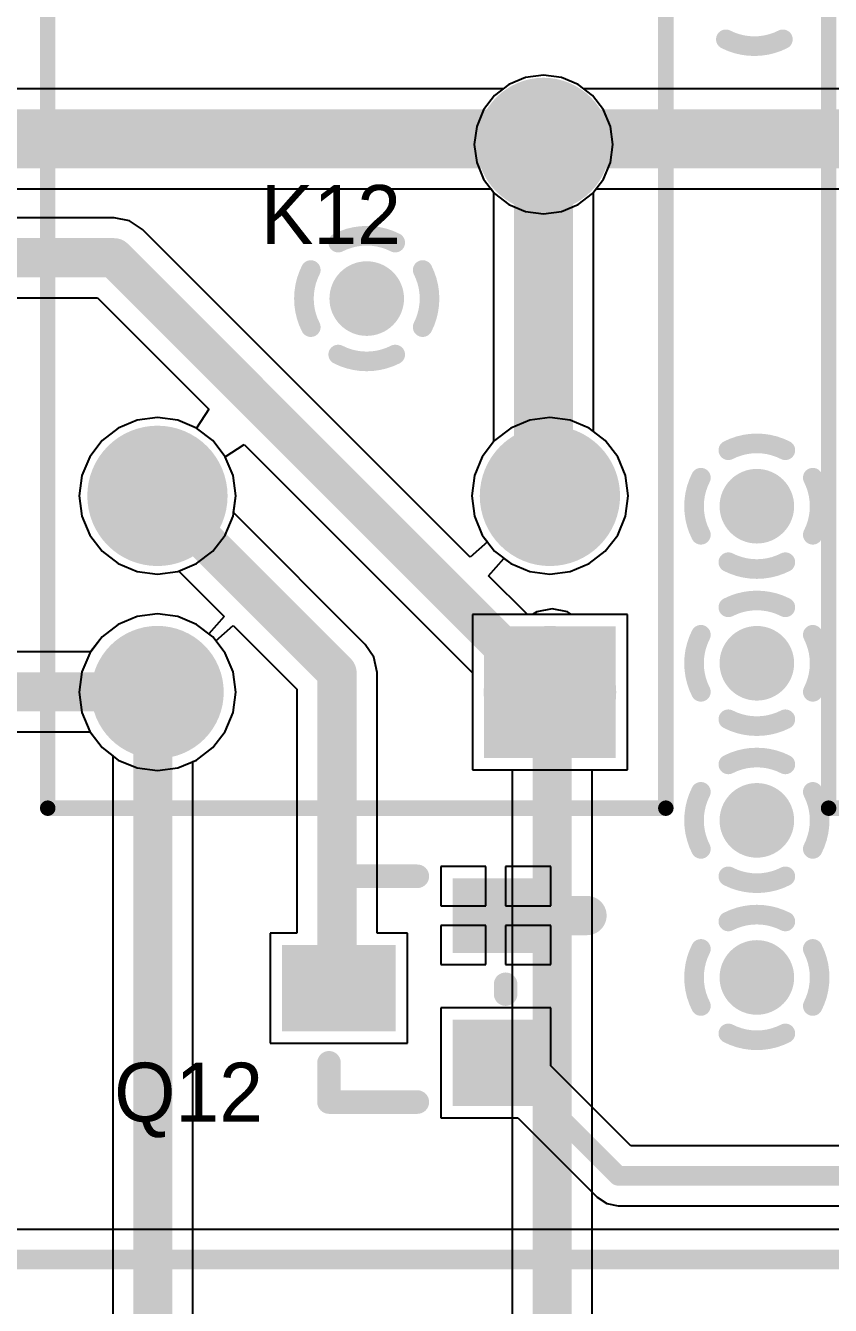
# Model space of a CAD drawing. Header units: millimetres. Extents: x 6.83 to 16.18, y 4.59 to 12.3.
# Drawn here: x 10.369 to 10.779, y 8.32 to 8.972 of the extents above; entities that cross this region are included whole.
import ezdxf

# ---------------------------------------------------------------- set-up
doc = ezdxf.new("R2010")
doc.units = ezdxf.units.MM
doc.header["$MEASUREMENT"] = 0
for name, color, linetype in [('BottomLayer', 5, 'Continuous'), ('BottomSolder', 6, 'Continuous'), ('InternalPlane1', 76, 'Continuous'), ('InternalPlane2', 16, 'Continuous'), ('MultiLayer', 9, 'Continuous'), ('PadHoleLayer', 156, 'Continuous'), ('TopLayer', 1, 'Continuous'), ('TopOverlay', 2, 'Continuous'), ('TopPaste', 8, 'Continuous'), ('TopSolder', 216, 'Continuous'), ('ViaHoleLayer', 16, 'Continuous')]:
    doc.layers.add(name, color=color, linetype=linetype)

# ---------------------------------------------------------------- blocks, each defined once
blk = doc.blocks.new('R_____OMRON5V_195')
at = {"layer": 'BottomLayer', "const_width": 0.02953}
for points in [[(0.18524, 0, 1), (0.21476, 0, 1)], [(-0.01476, -0.1, 1), (0.01476, -0.1, 1)], [(0.18524, -0.1, 1), (0.21476, -0.1, 1)], [(-0.01476, -0.4, 1), (0.01476, -0.4, 1)], [(0.18524, -0.4, 1), (0.21476, -0.4, 1)]]:
    blk.add_lwpolyline(points, format="xyb", close=True, dxfattribs=at)
at = {"layer": 'BottomLayer'}
blk.add_solid([(-0.02953, -0.02953), (0.02953, -0.02953), (-0.02953, 0.02953), (0.02953, 0.02953)], dxfattribs=at)
at = {"layer": 'BottomSolder', "const_width": 0.03353}
for points in [[(0.18324, 0, 1), (0.21676, 0, 1)], [(-0.01676, -0.1, 1), (0.01676, -0.1, 1)], [(0.18324, -0.1, 1), (0.21676, -0.1, 1)], [(-0.01676, -0.4, 1), (0.01676, -0.4, 1)], [(0.18324, -0.4, 1), (0.21676, -0.4, 1)]]:
    blk.add_lwpolyline(points, format="xyb", close=True, dxfattribs=at)
at = {"layer": 'BottomSolder'}
blk.add_solid([(-0.03353, -0.03353), (0.03353, -0.03353), (-0.03353, 0.03353), (0.03353, 0.03353)], dxfattribs=at)
at = {"layer": 'InternalPlane1'}
for points, const_width in [([(-0.01689, 0, 1), (0.01689, 0, 1)], 0.03378), ([(0.18311, 0, 1), (0.21689, 0, 1)], 0.03378), ([(-0.01787, -0.1, 1), (0.01787, -0.1, 1)], 0.03575), ([(0.18213, -0.1, 1), (0.21787, -0.1, 1)], 0.03575), ([(-0.01787, -0.4, 1), (0.01787, -0.4, 1)], 0.03575), ([(0.18213, -0.4, 1), (0.21787, -0.4, 1)], 0.03575)]:
    blk.add_lwpolyline(points, format="xyb", close=True, dxfattribs=dict(at, const_width=const_width))
at = {"layer": 'InternalPlane2'}
for points, const_width in [([(-0.01689, 0, 1), (0.01689, 0, 1)], 0.03378), ([(0.18311, 0, 1), (0.21689, 0, 1)], 0.03378), ([(-0.01787, -0.1, 1), (0.01787, -0.1, 1)], 0.03575), ([(0.18213, -0.1, 1), (0.21787, -0.1, 1)], 0.03575), ([(-0.01787, -0.4, 1), (0.01787, -0.4, 1)], 0.03575), ([(0.18213, -0.4, 1), (0.21787, -0.4, 1)], 0.03575)]:
    blk.add_lwpolyline(points, format="xyb", close=True, dxfattribs=dict(at, const_width=const_width))
at = {"layer": 'MultiLayer', "const_width": 0.02953}
for points in [[(0.18524, 0, 1), (0.21476, 0, 1)], [(-0.01476, -0.1, 1), (0.01476, -0.1, 1)], [(0.18524, -0.1, 1), (0.21476, -0.1, 1)], [(-0.01476, -0.4, 1), (0.01476, -0.4, 1)], [(0.18524, -0.4, 1), (0.21476, -0.4, 1)]]:
    blk.add_lwpolyline(points, format="xyb", close=True, dxfattribs=at)
at = {"layer": 'MultiLayer'}
blk.add_solid([(-0.02953, -0.02953), (0.02953, -0.02953), (-0.02953, 0.02953), (0.02953, 0.02953)], dxfattribs=at)
at = {"layer": 'PadHoleLayer'}
for points, const_width in [([(-0.00689, 0, 1), (0.00689, 0, 1)], 0.01378), ([(0.19311, 0, 1), (0.20689, 0, 1)], 0.01378), ([(-0.00787, -0.1, 1), (0.00787, -0.1, 1)], 0.01575), ([(0.19213, -0.1, 1), (0.20787, -0.1, 1)], 0.01575), ([(-0.00787, -0.4, 1), (0.00787, -0.4, 1)], 0.01575), ([(0.19213, -0.4, 1), (0.20787, -0.4, 1)], 0.01575)]:
    blk.add_lwpolyline(points, format="xyb", close=True, dxfattribs=dict(at, const_width=const_width))
at = {"layer": 'TopLayer', "const_width": 0.02953}
for points in [[(0.18524, 0, 1), (0.21476, 0, 1)], [(-0.01476, -0.1, 1), (0.01476, -0.1, 1)], [(0.18524, -0.1, 1), (0.21476, -0.1, 1)], [(-0.01476, -0.4, 1), (0.01476, -0.4, 1)], [(0.18524, -0.4, 1), (0.21476, -0.4, 1)]]:
    blk.add_lwpolyline(points, format="xyb", close=True, dxfattribs=at)
at = {"layer": 'TopLayer'}
blk.add_solid([(-0.02953, -0.02953), (0.02953, -0.02953), (-0.02953, 0.02953), (0.02953, 0.02953)], dxfattribs=at)
at = {"layer": 'TopOverlay', "const_width": 0.00787}
for points in [[(0.25591, 0.05906), (-0.05906, 0.05906)], [(-0.05906, 0.05906), (-0.05906, -0.45276)], [(0.25591, 0.05906), (0.25591, -0.45276)], [(0.25591, -0.45276), (-0.05906, -0.45276)]]:
    blk.add_lwpolyline(points, dxfattribs=at)
at = {"layer": 'TopOverlay', "const_width": 0.00394}
for points in [[(-0.06102, 0.05906, 1), (-0.05709, 0.05906, 1)], [(-0.06102, 0.05906, 1), (-0.05709, 0.05906, 1)], [(0.25394, 0.05906, 1), (0.25787, 0.05906, 1)], [(0.25394, 0.05906, 1), (0.25787, 0.05906, 1)], [(-0.06102, -0.45276, 1), (-0.05709, -0.45276, 1)], [(-0.06102, -0.45276, 1), (-0.05709, -0.45276, 1)], [(0.25394, -0.45276, 1), (0.25787, -0.45276, 1)], [(0.25394, -0.45276, 1), (0.25787, -0.45276, 1)]]:
    blk.add_lwpolyline(points, format="xyb", close=True, dxfattribs=at)
at = {"layer": 'TopSolder', "const_width": 0.03353}
for points in [[(0.18324, 0, 1), (0.21676, 0, 1)], [(-0.01676, -0.1, 1), (0.01676, -0.1, 1)], [(0.18324, -0.1, 1), (0.21676, -0.1, 1)], [(-0.01676, -0.4, 1), (0.01676, -0.4, 1)], [(0.18324, -0.4, 1), (0.21676, -0.4, 1)]]:
    blk.add_lwpolyline(points, format="xyb", close=True, dxfattribs=at)
at = {"layer": 'TopSolder'}
blk.add_solid([(-0.03353, -0.03353), (0.03353, -0.03353), (-0.03353, 0.03353), (0.03353, 0.03353)], dxfattribs=at)
blk = doc.blocks.new('R_____OMRON5V_196')
at = {"layer": 'BottomLayer', "const_width": 0.02953}
for points in [[(0.18524, 0, 1), (0.21476, 0, 1)], [(-0.01476, -0.1, 1), (0.01476, -0.1, 1)], [(0.18524, -0.1, 1), (0.21476, -0.1, 1)], [(-0.01476, -0.4, 1), (0.01476, -0.4, 1)], [(0.18524, -0.4, 1), (0.21476, -0.4, 1)]]:
    blk.add_lwpolyline(points, format="xyb", close=True, dxfattribs=at)
at = {"layer": 'BottomLayer'}
blk.add_solid([(-0.02953, -0.02953), (0.02953, -0.02953), (-0.02953, 0.02953), (0.02953, 0.02953)], dxfattribs=at)
at = {"layer": 'BottomSolder', "const_width": 0.03353}
for points in [[(0.18324, 0, 1), (0.21676, 0, 1)], [(-0.01676, -0.1, 1), (0.01676, -0.1, 1)], [(0.18324, -0.1, 1), (0.21676, -0.1, 1)], [(-0.01676, -0.4, 1), (0.01676, -0.4, 1)], [(0.18324, -0.4, 1), (0.21676, -0.4, 1)]]:
    blk.add_lwpolyline(points, format="xyb", close=True, dxfattribs=at)
at = {"layer": 'BottomSolder'}
blk.add_solid([(-0.03353, -0.03353), (0.03353, -0.03353), (-0.03353, 0.03353), (0.03353, 0.03353)], dxfattribs=at)
at = {"layer": 'InternalPlane1'}
for points, const_width in [([(-0.01689, 0, 1), (0.01689, 0, 1)], 0.03378), ([(0.18311, 0, 1), (0.21689, 0, 1)], 0.03378), ([(-0.01787, -0.1, 1), (0.01787, -0.1, 1)], 0.03575), ([(0.18213, -0.1, 1), (0.21787, -0.1, 1)], 0.03575), ([(-0.01787, -0.4, 1), (0.01787, -0.4, 1)], 0.03575), ([(0.18213, -0.4, 1), (0.21787, -0.4, 1)], 0.03575)]:
    blk.add_lwpolyline(points, format="xyb", close=True, dxfattribs=dict(at, const_width=const_width))
at = {"layer": 'InternalPlane2'}
for points, const_width in [([(-0.01689, 0, 1), (0.01689, 0, 1)], 0.03378), ([(0.18311, 0, 1), (0.21689, 0, 1)], 0.03378), ([(-0.01787, -0.1, 1), (0.01787, -0.1, 1)], 0.03575), ([(0.18213, -0.1, 1), (0.21787, -0.1, 1)], 0.03575), ([(-0.01787, -0.4, 1), (0.01787, -0.4, 1)], 0.03575), ([(0.18213, -0.4, 1), (0.21787, -0.4, 1)], 0.03575)]:
    blk.add_lwpolyline(points, format="xyb", close=True, dxfattribs=dict(at, const_width=const_width))
at = {"layer": 'MultiLayer', "const_width": 0.02953}
for points in [[(0.18524, 0, 1), (0.21476, 0, 1)], [(-0.01476, -0.1, 1), (0.01476, -0.1, 1)], [(0.18524, -0.1, 1), (0.21476, -0.1, 1)], [(-0.01476, -0.4, 1), (0.01476, -0.4, 1)], [(0.18524, -0.4, 1), (0.21476, -0.4, 1)]]:
    blk.add_lwpolyline(points, format="xyb", close=True, dxfattribs=at)
at = {"layer": 'MultiLayer'}
blk.add_solid([(-0.02953, -0.02953), (0.02953, -0.02953), (-0.02953, 0.02953), (0.02953, 0.02953)], dxfattribs=at)
at = {"layer": 'PadHoleLayer'}
for points, const_width in [([(-0.00689, 0, 1), (0.00689, 0, 1)], 0.01378), ([(0.19311, 0, 1), (0.20689, 0, 1)], 0.01378), ([(-0.00787, -0.1, 1), (0.00787, -0.1, 1)], 0.01575), ([(0.19213, -0.1, 1), (0.20787, -0.1, 1)], 0.01575), ([(-0.00787, -0.4, 1), (0.00787, -0.4, 1)], 0.01575), ([(0.19213, -0.4, 1), (0.20787, -0.4, 1)], 0.01575)]:
    blk.add_lwpolyline(points, format="xyb", close=True, dxfattribs=dict(at, const_width=const_width))
at = {"layer": 'TopLayer', "const_width": 0.02953}
for points in [[(0.18524, 0, 1), (0.21476, 0, 1)], [(-0.01476, -0.1, 1), (0.01476, -0.1, 1)], [(0.18524, -0.1, 1), (0.21476, -0.1, 1)], [(-0.01476, -0.4, 1), (0.01476, -0.4, 1)], [(0.18524, -0.4, 1), (0.21476, -0.4, 1)]]:
    blk.add_lwpolyline(points, format="xyb", close=True, dxfattribs=at)
at = {"layer": 'TopLayer'}
blk.add_solid([(-0.02953, -0.02953), (0.02953, -0.02953), (-0.02953, 0.02953), (0.02953, 0.02953)], dxfattribs=at)
at = {"layer": 'TopOverlay', "const_width": 0.00787}
for points in [[(0.25591, 0.05906), (-0.05906, 0.05906)], [(-0.05906, 0.05906), (-0.05906, -0.45276)], [(0.25591, 0.05906), (0.25591, -0.45276)], [(0.25591, -0.45276), (-0.05906, -0.45276)]]:
    blk.add_lwpolyline(points, dxfattribs=at)
at = {"layer": 'TopOverlay', "const_width": 0.00394}
for points in [[(-0.06102, 0.05906, 1), (-0.05709, 0.05906, 1)], [(-0.06102, 0.05906, 1), (-0.05709, 0.05906, 1)], [(0.25394, 0.05906, 1), (0.25787, 0.05906, 1)], [(0.25394, 0.05906, 1), (0.25787, 0.05906, 1)], [(-0.06102, -0.45276, 1), (-0.05709, -0.45276, 1)], [(-0.06102, -0.45276, 1), (-0.05709, -0.45276, 1)], [(0.25394, -0.45276, 1), (0.25787, -0.45276, 1)], [(0.25394, -0.45276, 1), (0.25787, -0.45276, 1)]]:
    blk.add_lwpolyline(points, format="xyb", close=True, dxfattribs=at)
at = {"layer": 'TopSolder', "const_width": 0.03353}
for points in [[(0.18324, 0, 1), (0.21676, 0, 1)], [(-0.01676, -0.1, 1), (0.01676, -0.1, 1)], [(0.18324, -0.1, 1), (0.21676, -0.1, 1)], [(-0.01676, -0.4, 1), (0.01676, -0.4, 1)], [(0.18324, -0.4, 1), (0.21676, -0.4, 1)]]:
    blk.add_lwpolyline(points, format="xyb", close=True, dxfattribs=at)
at = {"layer": 'TopSolder'}
blk.add_solid([(-0.03353, -0.03353), (0.03353, -0.03353), (-0.03353, 0.03353), (0.03353, 0.03353)], dxfattribs=at)
blk = doc.blocks.new('SOT_23_200')
at = {"layer": 'TopLayer'}
for points in [[(0.018278, 0.052755), (0.018278, 0.082755), (-0.017722, 0.052755), (-0.017722, 0.082755)], [(-0.054722, 0.012755), (-0.054722, 0.048755), (-0.104722, 0.012755), (-0.104722, 0.048755)], [(0.018278, -0.025245), (0.018278, 0.010755), (-0.017722, -0.025245), (-0.017722, 0.010755)]]:
    blk.add_solid(points, dxfattribs=at)
at = {"layer": 'TopOverlay', "const_width": 0.012}
for points in [[(-0.084722, 0.087755), (-0.039722, 0.087755)], [(-0.084722, 0.067755), (-0.084722, 0.087755)], [(0.005278, 0.027755), (0.005278, 0.032755)], [(-0.084722, -0.027245), (-0.084722, -0.007245)], [(-0.084722, -0.027245), (-0.039722, -0.027245)]]:
    blk.add_lwpolyline(points, dxfattribs=at)
at = {"layer": 'TopOverlay', "const_width": 0.006}
for points in [[(-0.087722, 0.087755, 1), (-0.081722, 0.087755, 1)], [(-0.087722, 0.087755, 1), (-0.081722, 0.087755, 1)], [(-0.042722, 0.087755, 1), (-0.036722, 0.087755, 1)], [(-0.087722, 0.067755, 1), (-0.081722, 0.067755, 1)], [(0.002278, 0.032755, 1), (0.008278, 0.032755, 1)], [(0.002278, 0.027755, 1), (0.008278, 0.027755, 1)], [(-0.087722, -0.007245, 1), (-0.081722, -0.007245, 1)], [(-0.087722, -0.027245, 1), (-0.081722, -0.027245, 1)], [(-0.087722, -0.027245, 1), (-0.081722, -0.027245, 1)], [(-0.042722, -0.027245, 1), (-0.036722, -0.027245, 1)]]:
    blk.add_lwpolyline(points, format="xyb", close=True, dxfattribs=at)
at = {"layer": 'TopPaste'}
for points in [[(0.018278, 0.052755), (0.018278, 0.082755), (-0.017722, 0.052755), (-0.017722, 0.082755)], [(-0.054722, 0.012755), (-0.054722, 0.048755), (-0.104722, 0.012755), (-0.104722, 0.048755)], [(0.018278, -0.025245), (0.018278, 0.010755), (-0.017722, -0.025245), (-0.017722, 0.010755)]]:
    blk.add_solid(points, dxfattribs=at)
at = {"layer": 'TopSolder'}
for points in [[(0.022278, 0.048755), (0.022278, 0.086755), (-0.021722, 0.048755), (-0.021722, 0.086755)], [(-0.050722, 0.008755), (-0.050722, 0.052755), (-0.108722, 0.008755), (-0.108722, 0.052755)], [(0.022278, -0.029245), (0.022278, 0.014755), (-0.021722, -0.029245), (-0.021722, 0.014755)]]:
    blk.add_solid(points, dxfattribs=at)

msp = doc.modelspace()

# ---------------------------------------------------------------- linework, layer by layer
at = {"layer": 'BottomLayer'}
for p, q in [((10.62418, 8.94509), (10.61567, 8.94157)), ((10.63332, 8.9463), (10.62418, 8.94509)), ((10.64246, 8.94509), (10.63332, 8.9463)), ((10.65097, 8.94157), (10.64246, 8.94509)), ((10.61567, 8.94157), (10.60836, 8.93596)), ((10.65828, 8.93596), (10.65097, 8.94157)), ((10.60836, 8.93596), (10.60275, 8.92865)), ((10.66389, 8.92865), (10.65828, 8.93596)), ((10.60275, 8.92865), (10.59922, 8.92013)), ((10.66742, 8.92013), (10.66389, 8.92865)), ((10.59922, 8.92013), (10.59802, 8.911)), ((10.66862, 8.911), (10.66742, 8.92013)), ((10.59802, 8.911), (10.59922, 8.90186)), ((10.66742, 8.90186), (10.66862, 8.911)), ((10.59922, 8.90186), (10.60275, 8.89334)), ((10.66389, 8.89334), (10.66742, 8.90186)), ((10.60275, 8.89334), (10.60783, 8.88672)), ((10.65881, 8.88672), (10.66389, 8.89334)), ((10.60783, 8.88672), (10.60783, 8.75955)), ((10.65881, 8.76479), (10.65881, 8.88672)), ((10.42623, 8.77056), (10.41661, 8.76658)), ((10.43655, 8.77192), (10.42623, 8.77056)), ((10.44687, 8.77056), (10.43655, 8.77192)), ((10.45648, 8.76658), (10.44687, 8.77056)), ((10.41661, 8.76658), (10.40836, 8.76024)), ((10.46474, 8.76024), (10.45648, 8.76658)), ((10.66474, 8.76024), (10.65881, 8.76479)), ((10.40836, 8.76024), (10.40202, 8.75198)), ((10.47108, 8.75198), (10.46474, 8.76024)), ((10.60783, 8.75955), (10.60202, 8.75198)), ((10.67108, 8.75198), (10.66474, 8.76024)), ((10.40202, 8.75198), (10.39804, 8.74237)), ((10.47506, 8.74237), (10.47108, 8.75198)), ((10.60202, 8.75198), (10.59804, 8.74237)), ((10.67506, 8.74237), (10.67108, 8.75198)), ((10.39804, 8.74237), (10.39668, 8.73205)), ((10.47642, 8.73205), (10.47506, 8.74237)), ((10.59804, 8.74237), (10.59668, 8.73205)), ((10.67642, 8.73205), (10.67506, 8.74237)), ((10.39668, 8.73205), (10.39804, 8.72173)), ((10.47506, 8.72173), (10.47642, 8.73205)), ((10.59668, 8.73205), (10.59804, 8.72173)), ((10.67506, 8.72173), (10.67642, 8.73205)), ((10.39804, 8.72173), (10.40202, 8.71211)), ((10.47108, 8.71211), (10.47506, 8.72173)), ((10.59804, 8.72173), (10.60202, 8.71211)), ((10.67108, 8.71211), (10.67506, 8.72173)), ((10.40202, 8.71211), (10.40836, 8.70386)), ((10.46474, 8.70386), (10.47108, 8.71211)), ((10.60202, 8.71211), (10.60836, 8.70386)), ((10.66474, 8.70386), (10.67108, 8.71211)), ((10.40836, 8.70386), (10.41661, 8.69752)), ((10.45648, 8.69752), (10.46474, 8.70386)), ((10.60836, 8.70386), (10.61661, 8.69752)), ((10.65648, 8.69752), (10.66474, 8.70386)), ((10.41661, 8.69752), (10.42623, 8.69354)), ((10.44687, 8.69354), (10.45648, 8.69752)), ((10.61661, 8.69752), (10.62623, 8.69354)), ((10.64687, 8.69354), (10.65648, 8.69752)), ((10.42623, 8.69354), (10.43655, 8.69218)), ((10.43655, 8.69218), (10.44687, 8.69354)), ((10.62623, 8.69354), (10.63655, 8.69218)), ((10.63655, 8.69218), (10.64687, 8.69354)), ((10.42623, 8.67056), (10.41661, 8.66658)), ((10.43655, 8.67192), (10.42623, 8.67056)), ((10.44687, 8.67056), (10.43655, 8.67192)), ((10.45648, 8.66658), (10.44687, 8.67056)), ((10.62774, 8.67158), (10.59702, 8.67158)), ((10.59702, 8.67158), (10.59702, 8.59252)), ((10.62988, 8.673), (10.62774, 8.67158)), ((10.63768, 8.67456), (10.62988, 8.673)), ((10.64548, 8.673), (10.63768, 8.67456)), ((10.64762, 8.67158), (10.64548, 8.673)), ((10.67608, 8.67158), (10.64762, 8.67158)), ((10.67608, 8.59252), (10.67608, 8.67158)), ((10.41661, 8.66658), (10.40836, 8.66024)), ((10.46474, 8.66024), (10.45648, 8.66658)), ((10.40836, 8.66024), (10.40252, 8.65264)), ((10.47108, 8.65198), (10.46474, 8.66024)), ((10.40252, 8.65264), (10.27821, 8.65264)), ((10.47506, 8.64237), (10.47108, 8.65198)), ((10.47642, 8.63205), (10.47506, 8.64237)), ((10.47506, 8.62173), (10.47642, 8.63205)), ((10.47108, 8.61211), (10.47506, 8.62173)), ((10.26976, 8.61185), (10.40222, 8.61185)), ((10.40222, 8.61185), (10.40836, 8.60386)), ((10.46474, 8.60386), (10.47108, 8.61211)), ((10.40836, 8.60386), (10.41382, 8.59966)), ((10.41382, 8.59966), (10.41382, 6.53845)), ((10.45648, 8.59752), (10.46474, 8.60386)), ((10.4546, 8.59674), (10.45648, 8.59752)), ((10.4546, 6.54516), (10.4546, 8.59674)), ((10.59702, 8.59252), (10.61729, 8.59252)), ((10.61729, 8.59252), (10.61729, 7.50757)), ((10.65807, 7.88207), (10.65807, 8.59252)), ((10.65807, 8.59252), (10.67608, 8.59252))]:
    msp.add_line(p, q, dxfattribs=at)
for points, const_width in [([(10.62082, 8.911, 1), (10.64582, 8.911, 1)], 0.025), ([(10.62582, 8.911, 1), (10.64082, 8.911, 1)], 0.015), ([(10.5357, 8.83253, 1), (10.5507, 8.83253, 1)], 0.015), ([(10.62582, 8.74801, 1), (10.64082, 8.74801, 1)], 0.015), ([(10.73449, 8.72678, 1), (10.74949, 8.72678, 1)], 0.015), ([(10.63268, 8.65416, 1), (10.64268, 8.65416, 1)], 0.01), ([(10.73449, 8.64678, 1), (10.74949, 8.64678, 1)], 0.015), ([(10.42751, 8.63218, 1), (10.43751, 8.63218, 1)], 0.01), ([(10.42895, 8.62762, 1), (10.43895, 8.62762, 1)], 0.01), ([(10.42895, 8.62762, 1), (10.43895, 8.62762, 1)], 0.01), ([(10.42921, 8.62736, 1), (10.43921, 8.62736, 1)], 0.01), ([(10.42921, 8.62736, 1), (10.43921, 8.62736, 1)], 0.01), ([(10.43051, 8.62918, 1), (10.44051, 8.62918, 1)], 0.01), ([(10.43051, 8.62918, 1), (10.44051, 8.62918, 1)], 0.01), ([(10.43407, 8.63225, 1), (10.44407, 8.63225, 1)], 0.01), ([(10.73449, 8.56678, 1), (10.74949, 8.56678, 1)], 0.015), ([(10.73449, 8.48678, 1), (10.74949, 8.48678, 1)], 0.015)]:
    msp.add_lwpolyline(points, format="xyb", close=True, dxfattribs=dict(at, const_width=const_width))
for points, const_width in [([(10.63332, 8.74801), (10.63332, 8.911)], 0.03), ([(10.63768, 7.48932), (10.63768, 8.65416)], 0.02), ([(10.26976, 8.63225), (10.43907, 8.63225)], 0.02), ([(10.43251, 8.63218), (10.43551, 8.62918)], 0.02), ([(10.43395, 8.62762), (10.43551, 8.62918)], 0.02), ([(10.43395, 8.62762), (10.43421, 8.62736)], 0.02), ([(10.43421, 6.53067), (10.43421, 8.62736)], 0.02)]:
    msp.add_lwpolyline(points, dxfattribs=dict(at, const_width=const_width))
at = {"layer": 'BottomSolder'}
for points, const_width in [([(10.61882, 8.911, 1), (10.64782, 8.911, 1)], 0.029), ([(10.5337, 8.83253, 1), (10.5527, 8.83253, 1)], 0.019), ([(10.73249, 8.72678, 1), (10.75149, 8.72678, 1)], 0.019), ([(10.73249, 8.64678, 1), (10.75149, 8.64678, 1)], 0.019), ([(10.73249, 8.56678, 1), (10.75149, 8.56678, 1)], 0.019), ([(10.73249, 8.48678, 1), (10.75149, 8.48678, 1)], 0.019)]:
    msp.add_lwpolyline(points, format="xyb", close=True, dxfattribs=dict(at, const_width=const_width))
at = {"layer": 'InternalPlane1', "const_width": 0.01}
for points in [[(10.75525, 8.96457, -0.240079), (10.7262, 8.96457)], [(10.52867, 8.86104, -0.240079), (10.55772, 8.86104)], [(10.51468, 8.818, -0.240079), (10.51468, 8.84706)], [(10.57171, 8.84706, -0.240079), (10.57171, 8.818)], [(10.55772, 8.80402, -0.240079), (10.52867, 8.80402)], [(10.72746, 8.75529, -0.240079), (10.75651, 8.75529)], [(10.71347, 8.71225, -0.240079), (10.71347, 8.7413)], [(10.7705, 8.7413, -0.240079), (10.7705, 8.71225)], [(10.75651, 8.69826, -0.240079), (10.72746, 8.69826)], [(10.72746, 8.67529, -0.240079), (10.75651, 8.67529)], [(10.71347, 8.63225, -0.240079), (10.71347, 8.6613)], [(10.7705, 8.6613, -0.240079), (10.7705, 8.63225)], [(10.75651, 8.61826, -0.240079), (10.72746, 8.61826)], [(10.72746, 8.59529, -0.240079), (10.75651, 8.59529)], [(10.71347, 8.55225, -0.240079), (10.71347, 8.5813)], [(10.7705, 8.5813, -0.240079), (10.7705, 8.55225)], [(10.75651, 8.53826, -0.240079), (10.72746, 8.53826)], [(10.72746, 8.51529, -0.240079), (10.75651, 8.51529)], [(10.71347, 8.47225, -0.240079), (10.71347, 8.5013)], [(10.7705, 8.5013, -0.240079), (10.7705, 8.47225)], [(10.75651, 8.45826, -0.240079), (10.72746, 8.45826)]]:
    msp.add_lwpolyline(points, format="xyb", dxfattribs=at)
at = {"layer": 'InternalPlane1'}
for points, const_width in [([(10.7237, 8.96457, 1), (10.7287, 8.96457, 1)], 0.005), ([(10.75275, 8.96457, 1), (10.75775, 8.96457, 1)], 0.005), ([(10.61632, 8.911, 1), (10.65032, 8.911, 1)], 0.034), ([(10.52617, 8.86104, 1), (10.53117, 8.86104, 1)], 0.005), ([(10.55522, 8.86104, 1), (10.56022, 8.86104, 1)], 0.005), ([(10.51218, 8.84706, 1), (10.51718, 8.84706, 1)], 0.005), ([(10.56921, 8.84706, 1), (10.57421, 8.84706, 1)], 0.005), ([(10.51218, 8.818, 1), (10.51718, 8.818, 1)], 0.005), ([(10.56921, 8.818, 1), (10.57421, 8.818, 1)], 0.005), ([(10.52617, 8.80402, 1), (10.53117, 8.80402, 1)], 0.005), ([(10.55522, 8.80402, 1), (10.56022, 8.80402, 1)], 0.005), ([(10.72496, 8.75529, 1), (10.72996, 8.75529, 1)], 0.005), ([(10.75401, 8.75529, 1), (10.75901, 8.75529, 1)], 0.005), ([(10.71097, 8.7413, 1), (10.71597, 8.7413, 1)], 0.005), ([(10.768, 8.7413, 1), (10.773, 8.7413, 1)], 0.005), ([(10.71097, 8.71225, 1), (10.71597, 8.71225, 1)], 0.005), ([(10.768, 8.71225, 1), (10.773, 8.71225, 1)], 0.005), ([(10.72496, 8.69826, 1), (10.72996, 8.69826, 1)], 0.005), ([(10.75401, 8.69826, 1), (10.75901, 8.69826, 1)], 0.005), ([(10.72496, 8.67529, 1), (10.72996, 8.67529, 1)], 0.005), ([(10.75401, 8.67529, 1), (10.75901, 8.67529, 1)], 0.005), ([(10.71097, 8.6613, 1), (10.71597, 8.6613, 1)], 0.005), ([(10.768, 8.6613, 1), (10.773, 8.6613, 1)], 0.005), ([(10.71097, 8.63225, 1), (10.71597, 8.63225, 1)], 0.005), ([(10.768, 8.63225, 1), (10.773, 8.63225, 1)], 0.005), ([(10.72496, 8.61826, 1), (10.72996, 8.61826, 1)], 0.005), ([(10.75401, 8.61826, 1), (10.75901, 8.61826, 1)], 0.005), ([(10.72496, 8.59529, 1), (10.72996, 8.59529, 1)], 0.005), ([(10.75401, 8.59529, 1), (10.75901, 8.59529, 1)], 0.005), ([(10.71097, 8.5813, 1), (10.71597, 8.5813, 1)], 0.005), ([(10.768, 8.5813, 1), (10.773, 8.5813, 1)], 0.005), ([(10.71097, 8.55225, 1), (10.71597, 8.55225, 1)], 0.005), ([(10.768, 8.55225, 1), (10.773, 8.55225, 1)], 0.005), ([(10.72496, 8.53826, 1), (10.72996, 8.53826, 1)], 0.005), ([(10.75401, 8.53826, 1), (10.75901, 8.53826, 1)], 0.005), ([(10.72496, 8.51529, 1), (10.72996, 8.51529, 1)], 0.005), ([(10.75401, 8.51529, 1), (10.75901, 8.51529, 1)], 0.005), ([(10.71097, 8.5013, 1), (10.71597, 8.5013, 1)], 0.005), ([(10.768, 8.5013, 1), (10.773, 8.5013, 1)], 0.005), ([(10.71097, 8.47225, 1), (10.71597, 8.47225, 1)], 0.005), ([(10.768, 8.47225, 1), (10.773, 8.47225, 1)], 0.005), ([(10.72496, 8.45826, 1), (10.72996, 8.45826, 1)], 0.005), ([(10.75401, 8.45826, 1), (10.75901, 8.45826, 1)], 0.005)]:
    msp.add_lwpolyline(points, format="xyb", close=True, dxfattribs=dict(at, const_width=const_width))
at = {"layer": 'InternalPlane2', "const_width": 0.01}
for points in [[(10.75525, 8.96457, -0.240079), (10.7262, 8.96457)], [(10.52867, 8.86104, -0.240079), (10.55772, 8.86104)], [(10.51468, 8.818, -0.240079), (10.51468, 8.84706)], [(10.57171, 8.84706, -0.240079), (10.57171, 8.818)], [(10.55772, 8.80402, -0.240079), (10.52867, 8.80402)], [(10.72746, 8.75529, -0.240079), (10.75651, 8.75529)], [(10.71347, 8.71225, -0.240079), (10.71347, 8.7413)], [(10.7705, 8.7413, -0.240079), (10.7705, 8.71225)], [(10.75651, 8.69826, -0.240079), (10.72746, 8.69826)], [(10.72746, 8.67529, -0.240079), (10.75651, 8.67529)], [(10.71347, 8.63225, -0.240079), (10.71347, 8.6613)], [(10.7705, 8.6613, -0.240079), (10.7705, 8.63225)], [(10.75651, 8.61826, -0.240079), (10.72746, 8.61826)], [(10.72746, 8.59529, -0.240079), (10.75651, 8.59529)], [(10.71347, 8.55225, -0.240079), (10.71347, 8.5813)], [(10.7705, 8.5813, -0.240079), (10.7705, 8.55225)], [(10.75651, 8.53826, -0.240079), (10.72746, 8.53826)], [(10.72746, 8.51529, -0.240079), (10.75651, 8.51529)], [(10.71347, 8.47225, -0.240079), (10.71347, 8.5013)], [(10.7705, 8.5013, -0.240079), (10.7705, 8.47225)], [(10.75651, 8.45826, -0.240079), (10.72746, 8.45826)]]:
    msp.add_lwpolyline(points, format="xyb", dxfattribs=at)
at = {"layer": 'InternalPlane2'}
for points, const_width in [([(10.7237, 8.96457, 1), (10.7287, 8.96457, 1)], 0.005), ([(10.75275, 8.96457, 1), (10.75775, 8.96457, 1)], 0.005), ([(10.61632, 8.911, 1), (10.65032, 8.911, 1)], 0.034), ([(10.52617, 8.86104, 1), (10.53117, 8.86104, 1)], 0.005), ([(10.55522, 8.86104, 1), (10.56022, 8.86104, 1)], 0.005), ([(10.51218, 8.84706, 1), (10.51718, 8.84706, 1)], 0.005), ([(10.56921, 8.84706, 1), (10.57421, 8.84706, 1)], 0.005), ([(10.51218, 8.818, 1), (10.51718, 8.818, 1)], 0.005), ([(10.56921, 8.818, 1), (10.57421, 8.818, 1)], 0.005), ([(10.52617, 8.80402, 1), (10.53117, 8.80402, 1)], 0.005), ([(10.55522, 8.80402, 1), (10.56022, 8.80402, 1)], 0.005), ([(10.72496, 8.75529, 1), (10.72996, 8.75529, 1)], 0.005), ([(10.75401, 8.75529, 1), (10.75901, 8.75529, 1)], 0.005), ([(10.71097, 8.7413, 1), (10.71597, 8.7413, 1)], 0.005), ([(10.768, 8.7413, 1), (10.773, 8.7413, 1)], 0.005), ([(10.71097, 8.71225, 1), (10.71597, 8.71225, 1)], 0.005), ([(10.768, 8.71225, 1), (10.773, 8.71225, 1)], 0.005), ([(10.72496, 8.69826, 1), (10.72996, 8.69826, 1)], 0.005), ([(10.75401, 8.69826, 1), (10.75901, 8.69826, 1)], 0.005), ([(10.72496, 8.67529, 1), (10.72996, 8.67529, 1)], 0.005), ([(10.75401, 8.67529, 1), (10.75901, 8.67529, 1)], 0.005), ([(10.71097, 8.6613, 1), (10.71597, 8.6613, 1)], 0.005), ([(10.768, 8.6613, 1), (10.773, 8.6613, 1)], 0.005), ([(10.71097, 8.63225, 1), (10.71597, 8.63225, 1)], 0.005), ([(10.768, 8.63225, 1), (10.773, 8.63225, 1)], 0.005), ([(10.72496, 8.61826, 1), (10.72996, 8.61826, 1)], 0.005), ([(10.75401, 8.61826, 1), (10.75901, 8.61826, 1)], 0.005), ([(10.72496, 8.59529, 1), (10.72996, 8.59529, 1)], 0.005), ([(10.75401, 8.59529, 1), (10.75901, 8.59529, 1)], 0.005), ([(10.71097, 8.5813, 1), (10.71597, 8.5813, 1)], 0.005), ([(10.768, 8.5813, 1), (10.773, 8.5813, 1)], 0.005), ([(10.71097, 8.55225, 1), (10.71597, 8.55225, 1)], 0.005), ([(10.768, 8.55225, 1), (10.773, 8.55225, 1)], 0.005), ([(10.72496, 8.53826, 1), (10.72996, 8.53826, 1)], 0.005), ([(10.75401, 8.53826, 1), (10.75901, 8.53826, 1)], 0.005), ([(10.72496, 8.51529, 1), (10.72996, 8.51529, 1)], 0.005), ([(10.75401, 8.51529, 1), (10.75901, 8.51529, 1)], 0.005), ([(10.71097, 8.5013, 1), (10.71597, 8.5013, 1)], 0.005), ([(10.768, 8.5013, 1), (10.773, 8.5013, 1)], 0.005), ([(10.71097, 8.47225, 1), (10.71597, 8.47225, 1)], 0.005), ([(10.768, 8.47225, 1), (10.773, 8.47225, 1)], 0.005), ([(10.72496, 8.45826, 1), (10.72996, 8.45826, 1)], 0.005), ([(10.75401, 8.45826, 1), (10.75901, 8.45826, 1)], 0.005)]:
    msp.add_lwpolyline(points, format="xyb", close=True, dxfattribs=dict(at, const_width=const_width))
at = {"layer": 'MultiLayer'}
for points, const_width in [([(10.62082, 8.911, 1), (10.64582, 8.911, 1)], 0.025), ([(10.5357, 8.83253, 1), (10.5507, 8.83253, 1)], 0.015), ([(10.73449, 8.72678, 1), (10.74949, 8.72678, 1)], 0.015), ([(10.73449, 8.64678, 1), (10.74949, 8.64678, 1)], 0.015), ([(10.73449, 8.56678, 1), (10.74949, 8.56678, 1)], 0.015), ([(10.73449, 8.48678, 1), (10.74949, 8.48678, 1)], 0.015)]:
    msp.add_lwpolyline(points, format="xyb", close=True, dxfattribs=dict(at, const_width=const_width))
at = {"layer": 'TopLayer'}
for p, q in [((10.62418, 8.94509), (10.61567, 8.94157)), ((10.63332, 8.9463), (10.62418, 8.94509)), ((10.64246, 8.94509), (10.63332, 8.9463)), ((10.65097, 8.94157), (10.64246, 8.94509)), ((10.6128, 8.93937), (10.23569, 8.93937)), ((10.61567, 8.94157), (10.6128, 8.93937)), ((10.65384, 8.93937), (10.65097, 8.94157)), ((11.01359, 8.93937), (10.65384, 8.93937)), ((10.24341, 8.88839), (10.60655, 8.88839)), ((10.60655, 8.88839), (10.60836, 8.88603)), ((10.60836, 8.88603), (10.61567, 8.88042)), ((10.65097, 8.88042), (10.65828, 8.88603)), ((10.65828, 8.88603), (10.66009, 8.88839)), ((10.66009, 8.88839), (11.01586, 8.88839)), ((10.61567, 8.88042), (10.62418, 8.8769)), ((10.64246, 8.8769), (10.65097, 8.88042)), ((10.41446, 8.87371), (10.2468, 8.87371)), ((10.42226, 8.87215), (10.41446, 8.87371)), ((10.42888, 8.86773), (10.42226, 8.87215)), ((10.62418, 8.8769), (10.63332, 8.87569)), ((10.63332, 8.87569), (10.64246, 8.8769)), ((10.59583, 8.70078), (10.42888, 8.86773)), ((10.09857, 8.83292), (10.40601, 8.83292)), ((10.40601, 8.83292), (10.46274, 8.7762)), ((10.46274, 8.7762), (10.45648, 8.76658)), ((10.42623, 8.77056), (10.41661, 8.76658)), ((10.43655, 8.77192), (10.42623, 8.77056)), ((10.44687, 8.77056), (10.43655, 8.77192)), ((10.45648, 8.76658), (10.44687, 8.77056)), ((10.62623, 8.77056), (10.61661, 8.76658)), ((10.63655, 8.77192), (10.62623, 8.77056)), ((10.64687, 8.77056), (10.63655, 8.77192)), ((10.65648, 8.76658), (10.64687, 8.77056)), ((10.41661, 8.76658), (10.40836, 8.76024)), ((10.61661, 8.76658), (10.60836, 8.76024)), ((10.66474, 8.76024), (10.65648, 8.76658)), ((10.40836, 8.76024), (10.40202, 8.75198)), ((10.47108, 8.75198), (10.4807, 8.75824)), ((10.4807, 8.75824), (10.59702, 8.64191)), ((10.60836, 8.76024), (10.60202, 8.75198)), ((10.67108, 8.75198), (10.66474, 8.76024)), ((10.40202, 8.75198), (10.39804, 8.74237)), ((10.47506, 8.74237), (10.47108, 8.75198)), ((10.60202, 8.75198), (10.59804, 8.74237)), ((10.67506, 8.74237), (10.67108, 8.75198)), ((10.39804, 8.74237), (10.39668, 8.73205)), ((10.47642, 8.73205), (10.47506, 8.74237)), ((10.59804, 8.74237), (10.59668, 8.73205)), ((10.67642, 8.73205), (10.67506, 8.74237)), ((10.39668, 8.73205), (10.39804, 8.72173)), ((10.4753, 8.72359), (10.47642, 8.73205)), ((10.59668, 8.73205), (10.59804, 8.72173)), ((10.67506, 8.72173), (10.67642, 8.73205)), ((10.39804, 8.72173), (10.40202, 8.71211)), ((10.54246, 8.65643), (10.4753, 8.72359)), ((10.59804, 8.72173), (10.60202, 8.71211)), ((10.67108, 8.71211), (10.67506, 8.72173)), ((10.40202, 8.71211), (10.40836, 8.70386)), ((10.60473, 8.70859), (10.59583, 8.70078)), ((10.60202, 8.71211), (10.60473, 8.70859)), ((10.66474, 8.70386), (10.67108, 8.71211)), ((10.40836, 8.70386), (10.41661, 8.69752)), ((10.65648, 8.69752), (10.66474, 8.70386)), ((10.41661, 8.69752), (10.42623, 8.69354)), ((10.60528, 8.69133), (10.61309, 8.70023)), ((10.61309, 8.70023), (10.61661, 8.69752)), ((10.61661, 8.69752), (10.62623, 8.69354)), ((10.64687, 8.69354), (10.65648, 8.69752)), ((10.42623, 8.69354), (10.43655, 8.69218)), ((10.43655, 8.69218), (10.44687, 8.69354)), ((10.44687, 8.69354), (10.44744, 8.69378)), ((10.44744, 8.69378), (10.47055, 8.67067)), ((10.62504, 8.67158), (10.60528, 8.69133)), ((10.62623, 8.69354), (10.63655, 8.69218)), ((10.63655, 8.69218), (10.64687, 8.69354)), ((10.42623, 8.67056), (10.41661, 8.66658)), ((10.43655, 8.67192), (10.42623, 8.67056)), ((10.44687, 8.67056), (10.43655, 8.67192)), ((10.45648, 8.66658), (10.44687, 8.67056)), ((10.47055, 8.67067), (10.46275, 8.66177)), ((10.67608, 8.67158), (10.62504, 8.67158)), ((10.67608, 8.59252), (10.67608, 8.67158)), ((10.41661, 8.66658), (10.40836, 8.66024)), ((10.46275, 8.66177), (10.45648, 8.66658)), ((10.46627, 8.65825), (10.47517, 8.66605)), ((10.47517, 8.66605), (10.50765, 8.63357)), ((10.40836, 8.66024), (10.40202, 8.65198)), ((10.47108, 8.65198), (10.46627, 8.65825)), ((10.54688, 8.64982), (10.54246, 8.65643)), ((10.40202, 8.65198), (10.39804, 8.64237)), ((10.47506, 8.64237), (10.47108, 8.65198)), ((10.54844, 8.64201), (10.54688, 8.64982)), ((10.39804, 8.64237), (10.39668, 8.63205)), ((10.47642, 8.63205), (10.47506, 8.64237)), ((10.54844, 8.5093), (10.54844, 8.64201)), ((10.59702, 8.64191), (10.59702, 8.59252)), ((10.39668, 8.63205), (10.39804, 8.62173)), ((10.47506, 8.62173), (10.47642, 8.63205)), ((10.50765, 8.63357), (10.50765, 8.5093)), ((10.39804, 8.62173), (10.40202, 8.61211)), ((10.47108, 8.61211), (10.47506, 8.62173)), ((10.40202, 8.61211), (10.40836, 8.60386)), ((10.46474, 8.60386), (10.47108, 8.61211)), ((10.40836, 8.60386), (10.41661, 8.59752)), ((10.45648, 8.59752), (10.46474, 8.60386)), ((10.41661, 8.59752), (10.42623, 8.59354)), ((10.42623, 8.59354), (10.43655, 8.59218)), ((10.43655, 8.59218), (10.44687, 8.59354)), ((10.44687, 8.59354), (10.45648, 8.59752)), ((10.59702, 8.59252), (10.67608, 8.59252)), ((10.60397, 8.5433), (10.58097, 8.5433)), ((10.58097, 8.5433), (10.58097, 8.5233)), ((10.60397, 8.5233), (10.60397, 8.5433)), ((10.63697, 8.5433), (10.61397, 8.5433)), ((10.61397, 8.5433), (10.61397, 8.5233)), ((10.63697, 8.5233), (10.63697, 8.5433)), ((10.58097, 8.5233), (10.60397, 8.5233)), ((10.61397, 8.5233), (10.63697, 8.5233)), ((10.60397, 8.5133), (10.58097, 8.5133)), ((10.58097, 8.5133), (10.58097, 8.4933)), ((10.60397, 8.4933), (10.60397, 8.5133)), ((10.63697, 8.5133), (10.61397, 8.5133)), ((10.61397, 8.5133), (10.61397, 8.4933)), ((10.63697, 8.4933), (10.63697, 8.5133)), ((10.50765, 8.5093), (10.49397, 8.5093)), ((10.49397, 8.5093), (10.49397, 8.4533)), ((10.56397, 8.5093), (10.54844, 8.5093)), ((10.56397, 8.4533), (10.56397, 8.5093)), ((10.58097, 8.4933), (10.60397, 8.4933)), ((10.61397, 8.4933), (10.63697, 8.4933)), ((10.63697, 8.4713), (10.58097, 8.4713)), ((10.58097, 8.4713), (10.58097, 8.4153)), ((10.63697, 8.44175), (10.63697, 8.4713)), ((10.49397, 8.4533), (10.56397, 8.4533)), ((10.6777, 8.40102), (10.63697, 8.44175)), ((10.58097, 8.4153), (10.62016, 8.4153)), ((10.62016, 8.4153), (10.66055, 8.37491)), ((12.33252, 8.40103), (10.6777, 8.40102)), ((10.66055, 8.37491), (10.66551, 8.3716)), ((10.66551, 8.3716), (10.67136, 8.37044)), ((10.67136, 8.37044), (12.33252, 8.37044)), ((12.33252, 8.35844), (10.11729, 8.35844))]:
    msp.add_line(p, q, dxfattribs=at)
for points, const_width in [([(10.62082, 8.911, 1), (10.64582, 8.911, 1)], 0.025), ([(10.40946, 8.85331, 1), (10.41946, 8.85331, 1)], 0.01), ([(10.40946, 8.85331, 1), (10.41946, 8.85331, 1)], 0.01), ([(10.5357, 8.83253, 1), (10.5507, 8.83253, 1)], 0.015), ([(10.43301, 8.73205, 1), (10.44301, 8.73205, 1)], 0.01), ([(10.73449, 8.72678, 1), (10.74949, 8.72678, 1)], 0.015), ([(10.43405, 8.73205, 1), (10.43905, 8.73205, 1)], 0.005), ([(10.43551, 8.73205, 1), (10.44051, 8.73205, 1)], 0.005), ([(10.60671, 8.65606, 1), (10.61671, 8.65606, 1)], 0.01), ([(10.73449, 8.64678, 1), (10.74949, 8.64678, 1)], 0.015), ([(10.52304, 8.64201, 1), (10.53304, 8.64201, 1)], 0.01), ([(10.52304, 8.64201, 1), (10.53304, 8.64201, 1)], 0.01), ([(10.73449, 8.56678, 1), (10.74949, 8.56678, 1)], 0.015), ([(10.60397, 8.5183, 1), (10.61397, 8.5183, 1)], 0.01), ([(10.65043, 8.5183, 1), (10.66043, 8.5183, 1)], 0.01), ([(10.73449, 8.48678, 1), (10.74949, 8.48678, 1)], 0.015), ([(10.52304, 8.48675, 1), (10.53304, 8.48675, 1)], 0.01), ([(10.61222, 8.44238, 1), (10.61722, 8.44238, 1)], 0.005), ([(10.66886, 8.38573, 1), (10.67386, 8.38573, 1)], 0.005), ([(10.66886, 8.38573, 1), (10.67386, 8.38573, 1)], 0.005)]:
    msp.add_lwpolyline(points, format="xyb", close=True, dxfattribs=dict(at, const_width=const_width))
for points, const_width in [([(10.21142, 8.91388), (11.03408, 8.91388)], 0.03), ([(10.08409, 8.85331), (10.41446, 8.85331)], 0.02), ([(10.41446, 8.85331), (10.61171, 8.65606)], 0.02), ([(10.43801, 8.73205), (10.52804, 8.64201)], 0.02), ([(10.43655, 8.73205), (10.43801, 8.73205)], 0.01), ([(10.52804, 8.48675), (10.52804, 8.64201)], 0.02), ([(10.60897, 8.5183), (10.65543, 8.5183)], 0.02), ([(10.61472, 8.44238), (10.67136, 8.38573)], 0.01), ([(10.67136, 8.38573), (14.08095, 8.38574)], 0.01), ([(10.11095, 8.34315), (13.24241, 8.34315)], 0.01)]:
    msp.add_lwpolyline(points, dxfattribs=dict(at, const_width=const_width))
at = {"layer": 'TopSolder'}
for points, const_width in [([(10.61882, 8.911, 1), (10.64782, 8.911, 1)], 0.029), ([(10.5337, 8.83253, 1), (10.5527, 8.83253, 1)], 0.019), ([(10.73249, 8.72678, 1), (10.75149, 8.72678, 1)], 0.019), ([(10.73249, 8.64678, 1), (10.75149, 8.64678, 1)], 0.019), ([(10.73249, 8.56678, 1), (10.75149, 8.56678, 1)], 0.019), ([(10.73249, 8.48678, 1), (10.75149, 8.48678, 1)], 0.019)]:
    msp.add_lwpolyline(points, format="xyb", close=True, dxfattribs=dict(at, const_width=const_width))
at = {"layer": 'ViaHoleLayer'}
for points, const_width in [([(10.62632, 8.911, 1), (10.64032, 8.911, 1)], 0.014), ([(10.5397, 8.83253, 1), (10.5467, 8.83253, 1)], 0.007), ([(10.73849, 8.72678, 1), (10.74549, 8.72678, 1)], 0.007), ([(10.73849, 8.64678, 1), (10.74549, 8.64678, 1)], 0.007), ([(10.73849, 8.56678, 1), (10.74549, 8.56678, 1)], 0.007), ([(10.73849, 8.48678, 1), (10.74549, 8.48678, 1)], 0.007)]:
    msp.add_lwpolyline(points, format="xyb", close=True, dxfattribs=dict(at, const_width=const_width))

# ---------------------------------------------------------------- block references
for name, p, rotation in [('R_____OMRON5V_196', (10.63655, 8.63205), 180), ('R_____OMRON5V_195', (11.03446, 8.63205), 180), ('SOT_23_200', (10.6087, 8.45055), 360)]:
    msp.add_blockref(name, p, dxfattribs=dict(rotation=rotation))

# ---------------------------------------------------------------- texts
at = {"layer": 'TopOverlay'}
for s, p in [('K12', (10.48926, 8.86035)), ('Q12', (10.41451, 8.41336))]:
    msp.add_text(s, height=0.03, dxfattribs=at).set_placement(p)

doc.saveas('drawing.dxf')
